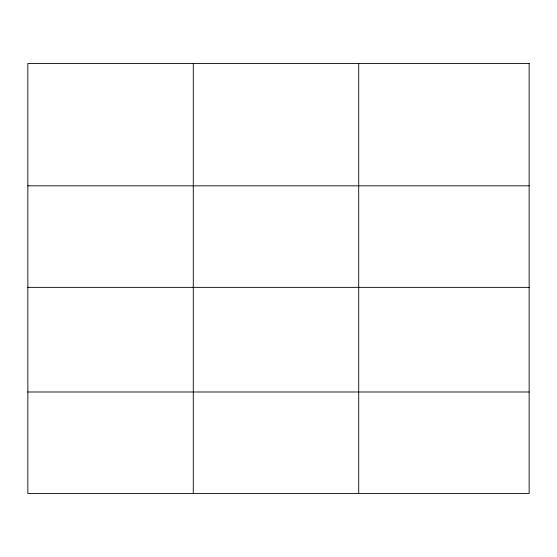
<?xml version="1.0" encoding="UTF-8"?>
<svg xmlns="http://www.w3.org/2000/svg" width="557" height="557" viewBox="0 0 557 557"><rect width="100%" height="100%" fill="white"/><g stroke="black" fill="none" stroke-linecap="round" stroke-linejoin="round"><path stroke-width="0.84" d="M27.85 185.822L529.15 185.822M27.85 287.363L529.15 287.363M27.85 391.989L529.15 391.989M358.708 63.47L358.708 493.53M193.279 63.47L193.279 493.53M529.15 63.47L27.85 63.47L27.85 493.53L529.15 493.53L529.15 63.47"/></g></svg>
